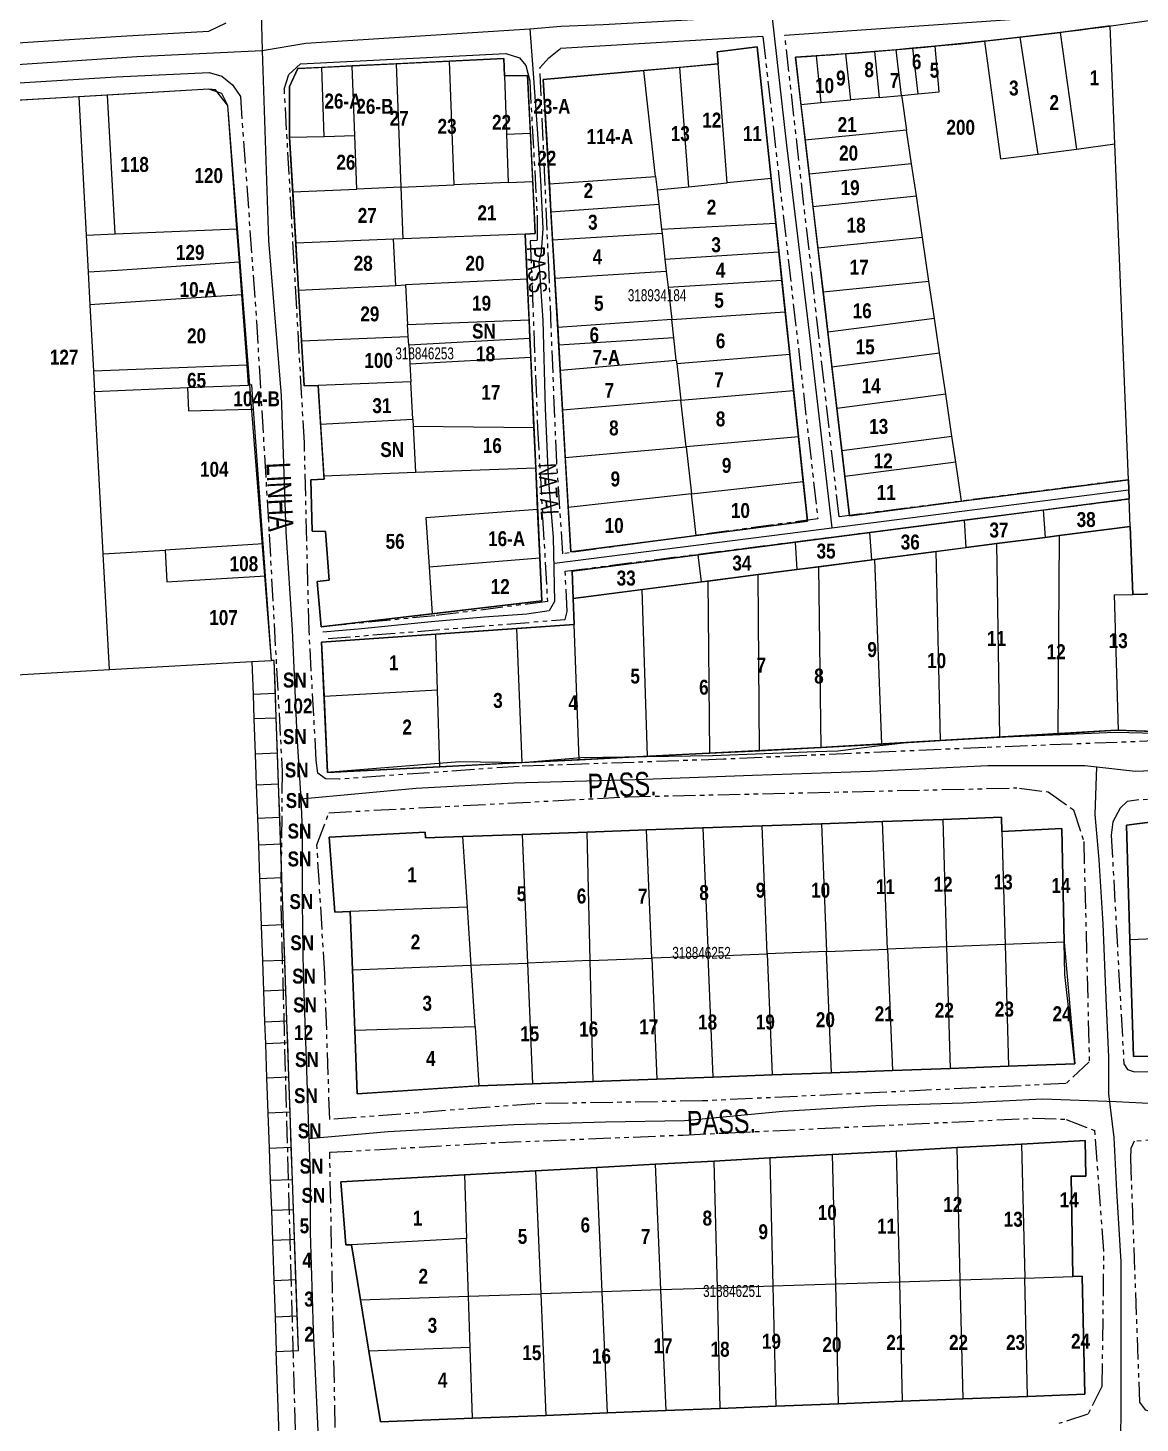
# Model space of a CAD drawing. Extents: x 204834 to 208707, y 4853033 to 4855981.
# Drawn here: x 206620.5 to 206806.6, y 4853191 to 4853424.5 of the extents above; entities that cross this region are included whole.
import ezdxf
from ezdxf.enums import TextEntityAlignment as Align

# ---------------------------------------------------------------- set-up
doc = ezdxf.new("R2010")
doc.units = 0
doc.header["$LTSCALE"] = 1.5
doc.header["$MEASUREMENT"] = 0
doc.linetypes.add('PHANTOMX2', pattern=[5, 2.5, -0.5, 0.5, -0.5, 0.5, -0.5])
doc.linetypes.add('TRACO_13', pattern=[8, 5, -1, 1, -1])
for name, color, linetype in [('CD-MALHA-LOTES', 40, 'CONTINUOUS'), ('CD_TXT_QUADRA', 7, 'CONTINUOUS'), ('HD-VALAS-DRENOS', 170, 'CONTINUOUS'), ('RU-QUADRAS', 6, 'CONTINUOUS'), ('SV-EIXO-RUA-N-PAV', 6, 'CONTINUOUS'), ('SV-EIXO-RUA-PAV', 20, 'CONTINUOUS'), ('SV-RUA-NAO-PAV-S-GUIA-C-GUIA', 7, 'PHANTOMX2'), ('SV-RUA-PAVIM-S-GUIA-C-GUIA', 7, 'CONTINUOUS'), ('SV-TXT-RUA-N-PAV-S-GUIA-C-GUIA', 7, 'CONTINUOUS'), ('Th_NmrPort', 7, 'CONTINUOUS')]:
    doc.layers.add(name, color=color, linetype=linetype)
doc.styles.add('ARIAL', font='ARIAL.TTF')
doc.styles.get("Standard").update_dxf_attribs({"font": 'swisscbo.ttf'})

msp = doc.modelspace()

# ---------------------------------------------------------------- linework, layer by layer
at = {"layer": 'CD-MALHA-LOTES', "linetype": 'Continuous'}
for p, q in [((206786.57, 4853422.97), (206780.71, 4853422.32)), ((206793.24, 4853423.77), (206786.57, 4853422.97)), ((206789.58, 4853403.42), (206786.57, 4853422.97)), ((206801.61, 4853424.87), (206793.24, 4853423.77)), ((206793.24, 4853423.77), (206795.99, 4853404.26)), ((206802.41, 4853405.1), (206801.61, 4853424.87)), ((206742.56, 4853421.38), (206735.89, 4853420.52)), ((206744.89, 4853399.31), (206742.56, 4853421.38)), ((206762.19, 4853420.59), (206757.4, 4853420.22)), ((206765.82, 4853420.89), (206762.19, 4853420.59)), ((206762.19, 4853420.59), (206763, 4853412.9)), ((206768.57, 4853421.13), (206765.82, 4853420.89)), ((206766.72, 4853413.24), (206765.82, 4853420.89)), ((206772.34, 4853421.48), (206768.57, 4853421.13)), ((206768.57, 4853421.13), (206769.43, 4853413.49)), ((206780.6, 4853422.31), (206772.34, 4853421.48)), ((206772.99, 4853413.81), (206772.34, 4853421.48)), ((206780.71, 4853422.32), (206780.6, 4853422.31)), ((206780.6, 4853422.31), (206783.28, 4853402.59)), ((206682.15, 4853418.54), (206674.81, 4853418.18)), ((206691.08, 4853418.97), (206682.15, 4853418.54)), ((206682.15, 4853418.54), (206682.92, 4853397.86)), ((206700.16, 4853419.42), (206691.08, 4853418.97)), ((206691.85, 4853398.24), (206691.08, 4853418.97)), ((206700.26, 4853416.52), (206700.16, 4853419.42)), ((206736.03, 4853418.51), (206729.58, 4853417.93)), ((206735.89, 4853420.52), (206736.03, 4853418.51)), ((206737.51, 4853398.59), (206736.03, 4853418.51)), ((206752.41, 4853419.87), (206748.95, 4853419.65)), ((206748.95, 4853419.65), (206749.88, 4853411.72)), ((206757.4, 4853420.22), (206752.41, 4853419.87)), ((206752.41, 4853419.87), (206753.23, 4853412.03)), ((206758.21, 4853412.47), (206757.4, 4853420.22)), ((206665.71, 4853417.73), (206664.3, 4853414.71)), ((206669.71, 4853417.93), (206665.71, 4853417.73)), ((206674.81, 4853418.18), (206669.71, 4853417.93)), ((206670.12, 4853406.37), (206669.71, 4853417.93)), ((206675.25, 4853406.55), (206674.81, 4853418.18)), ((206704.13, 4853416.58), (206700.26, 4853416.52)), ((206700.26, 4853416.52), (206700.61, 4853406.77)), ((206704.6, 4853406.94), (206704.13, 4853416.58)), ((206723.57, 4853417.39), (206706.77, 4853415.88)), ((206729.58, 4853417.93), (206723.57, 4853417.39)), ((206725.56, 4853399.67), (206723.57, 4853417.39)), ((206729.58, 4853417.93), (206731.06, 4853397.95)), ((206650.8, 4853414.29), (206633.83, 4853413.29)), ((206651.93, 4853414.14), (206650.8, 4853414.29)), ((206653.97, 4853411.52), (206651.93, 4853414.14)), ((206664.3, 4853414.71), (206664.3, 4853406.23)), ((206706.77, 4853415.88), (206707.78, 4853398.41)), ((206769.43, 4853413.49), (206772.99, 4853413.81)), ((206629.04, 4853413.01), (206609.18, 4853411.84)), ((206633.83, 4853413.29), (206629.04, 4853413.01)), ((206629.04, 4853413.01), (206630.28, 4853389.84)), ((206635.15, 4853390.05), (206633.83, 4853413.29)), ((206655.5, 4853390.91), (206653.97, 4853411.52)), ((206749.88, 4853411.72), (206753.23, 4853412.03)), ((206749.88, 4853411.72), (206750.59, 4853405.72)), ((206753.23, 4853412.03), (206758.21, 4853412.47)), ((206763, 4853412.9), (206758.21, 4853412.47)), ((206763, 4853412.9), (206766.72, 4853413.24)), ((206766.72, 4853413.24), (206769.43, 4853413.49)), ((206766.72, 4853413.24), (206766.76, 4853412.93)), ((206766.76, 4853412.93), (206767.57, 4853407.43)), ((206700.61, 4853406.77), (206704.6, 4853406.94)), ((206700.61, 4853406.77), (206700.89, 4853398.64)), ((206705, 4853398.81), (206704.6, 4853406.94)), ((206767.57, 4853407.43), (206750.59, 4853405.72)), ((206768.41, 4853401.8), (206767.57, 4853407.43)), ((206664.3, 4853406.23), (206670.12, 4853406.37)), ((206664.3, 4853406.23), (206664.84, 4853397.07)), ((206670.12, 4853406.37), (206675.25, 4853406.55)), ((206675.59, 4853397.54), (206675.25, 4853406.55)), ((206750.59, 4853405.72), (206751.25, 4853400.07)), ((206789.58, 4853403.42), (206795.99, 4853404.26)), ((206795.99, 4853404.26), (206802.41, 4853405.1)), ((206804.67, 4853348.91), (206802.41, 4853405.1)), ((206783.28, 4853402.59), (206789.58, 4853403.42)), ((206707.78, 4853398.41), (206725.56, 4853399.67)), ((206725.56, 4853399.67), (206725.82, 4853397.44)), ((206768.41, 4853401.8), (206751.25, 4853400.07)), ((206751.25, 4853400.07), (206751.89, 4853394.66)), ((206769.2, 4853396.4), (206768.41, 4853401.8)), ((206664.84, 4853397.07), (206675.59, 4853397.54)), ((206682.92, 4853397.86), (206675.59, 4853397.54)), ((206682.92, 4853397.86), (206691.85, 4853398.24)), ((206682.92, 4853397.86), (206683.24, 4853389.21)), ((206700.89, 4853398.64), (206691.85, 4853398.24)), ((206700.89, 4853398.64), (206705, 4853398.81)), ((206705.43, 4853390.09), (206705, 4853398.81)), ((206707.78, 4853398.41), (206708.05, 4853393.73)), ((206725.82, 4853397.44), (206731.06, 4853397.95)), ((206725.82, 4853397.44), (206726.09, 4853395.01)), ((206731.06, 4853397.95), (206737.51, 4853398.59)), ((206744.89, 4853399.31), (206737.51, 4853398.59)), ((206745.68, 4853391.83), (206744.89, 4853399.31)), ((206664.84, 4853397.07), (206665.35, 4853388.5)), ((206708.05, 4853393.73), (206726.09, 4853395.01)), ((206726.09, 4853395.01), (206726.56, 4853390.83)), ((206751.89, 4853394.66), (206769.2, 4853396.4)), ((206770.23, 4853389.46), (206769.2, 4853396.4)), ((206708.05, 4853393.73), (206708.33, 4853389.02)), ((206751.89, 4853394.66), (206752.71, 4853387.69)), ((206635.15, 4853390.05), (206655.5, 4853390.91)), ((206655.92, 4853385.31), (206655.5, 4853390.91)), ((206726.56, 4853390.83), (206745.68, 4853391.83)), ((206726.56, 4853390.83), (206726.64, 4853390.11)), ((206746.19, 4853387.03), (206745.68, 4853391.83)), ((206630.28, 4853389.84), (206635.15, 4853390.05)), ((206630.28, 4853389.84), (206630.61, 4853383.62)), ((206681.71, 4853389.15), (206665.35, 4853388.5)), ((206665.35, 4853388.5), (206665.81, 4853380.64)), ((206683.24, 4853389.21), (206681.71, 4853389.15)), ((206682.07, 4853381.43), (206681.71, 4853389.15)), ((206703.75, 4853390.02), (206683.24, 4853389.21)), ((206703.75, 4853390.02), (206705.43, 4853390.09)), ((206704.09, 4853382.5), (206703.75, 4853390.02)), ((206726.64, 4853390.11), (206708.33, 4853389.02)), ((206708.33, 4853389.02), (206708.69, 4853382.66)), ((206726.64, 4853390.11), (206727.13, 4853385.8)), ((206770.23, 4853389.46), (206752.71, 4853387.69)), ((206771.31, 4853382.12), (206770.23, 4853389.46)), ((206727.13, 4853385.8), (206746.19, 4853387.03)), ((206727.13, 4853385.8), (206727.35, 4853383.82)), ((206746.69, 4853382.27), (206746.19, 4853387.03)), ((206752.71, 4853387.69), (206753.58, 4853380.33)), ((206635.5, 4853383.95), (206630.61, 4853383.62)), ((206630.61, 4853383.62), (206630.91, 4853378.15)), ((206655.92, 4853385.31), (206635.5, 4853383.95)), ((206656.32, 4853379.86), (206655.92, 4853385.31)), ((206708.69, 4853382.66), (206727.35, 4853383.82)), ((206727.35, 4853383.82), (206727.66, 4853381.09)), ((206665.81, 4853380.64), (206682.07, 4853381.43)), ((206682.07, 4853381.43), (206683.72, 4853381.51)), ((206704.09, 4853382.5), (206683.72, 4853381.51)), ((206683.72, 4853381.51), (206684.07, 4853374.91)), ((206704.4, 4853375.68), (206704.09, 4853382.5)), ((206708.69, 4853382.66), (206709.18, 4853374.38)), ((206746.69, 4853382.27), (206727.66, 4853381.09)), ((206727.66, 4853381.09), (206728.27, 4853375.7)), ((206747.25, 4853377.01), (206746.69, 4853382.27)), ((206753.58, 4853380.33), (206771.31, 4853382.12)), ((206772.23, 4853375.89), (206771.31, 4853382.12)), ((206656.32, 4853379.86), (206630.91, 4853378.15)), ((206657.2, 4853368.06), (206656.32, 4853379.86)), ((206665.81, 4853380.64), (206666.32, 4853372.13)), ((206753.58, 4853380.33), (206754.38, 4853373.58)), ((206630.91, 4853378.15), (206631.5, 4853367.06)), ((206728.27, 4853375.7), (206747.25, 4853377.01)), ((206748.01, 4853369.86), (206747.25, 4853377.01)), ((206684.07, 4853374.91), (206704.4, 4853375.68)), ((206684.18, 4853372.89), (206684.07, 4853374.91)), ((206704.54, 4853372.56), (206704.4, 4853375.68)), ((206728.27, 4853375.7), (206709.18, 4853374.38)), ((206709.18, 4853374.38), (206709.35, 4853371.42)), ((206728.61, 4853372.64), (206728.27, 4853375.7)), ((206772.23, 4853375.89), (206754.38, 4853373.58)), ((206773.09, 4853370.12), (206772.23, 4853375.89)), ((206666.32, 4853372.13), (206684.18, 4853372.89)), ((206666.32, 4853372.13), (206666.76, 4853364.6)), ((206684.25, 4853371.44), (206684.18, 4853372.89)), ((206704.54, 4853372.56), (206684.25, 4853371.44)), ((206704.68, 4853369.41), (206704.54, 4853372.56)), ((206728.61, 4853372.64), (206709.35, 4853371.42)), ((206729.03, 4853368.9), (206728.61, 4853372.64)), ((206754.38, 4853373.58), (206755.06, 4853367.79)), ((206684.25, 4853371.44), (206684.42, 4853368.3)), ((206684.42, 4853368.3), (206704.68, 4853369.41)), ((206705.21, 4853357.58), (206704.68, 4853369.41)), ((206709.35, 4853371.42), (206709.59, 4853367.24)), ((206748.01, 4853369.86), (206729.1, 4853368.28)), ((206748.64, 4853363.85), (206748.01, 4853369.86)), ((206755.06, 4853367.79), (206773.09, 4853370.12)), ((206774.11, 4853363.21), (206773.09, 4853370.12)), ((206657.2, 4853368.06), (206631.5, 4853367.06)), ((206631.5, 4853367.06), (206631.68, 4853363.65)), ((206657.45, 4853364.75), (206657.2, 4853368.06)), ((206684.42, 4853368.3), (206684.58, 4853365.26)), ((206709.59, 4853367.24), (206729.03, 4853368.9)), ((206709.59, 4853367.24), (206709.98, 4853360.53)), ((206729.03, 4853368.9), (206729.1, 4853368.28)), ((206729.1, 4853368.28), (206729.79, 4853362.23)), ((206755.06, 4853367.79), (206755.88, 4853360.85)), ((206647.24, 4853364.32), (206657.45, 4853364.75)), ((206657.98, 4853364.77), (206657.45, 4853364.75)), ((206658.27, 4853360.71), (206657.98, 4853364.77)), ((206666.76, 4853364.6), (206669.1, 4853364.68)), ((206684.58, 4853365.26), (206669.1, 4853364.68)), ((206669.1, 4853364.68), (206669.5, 4853358.21)), ((206684.91, 4853359.03), (206684.58, 4853365.26)), ((206631.68, 4853363.65), (206647.24, 4853364.32)), ((206633.13, 4853336.48), (206631.68, 4853363.65)), ((206647.24, 4853364.32), (206647.37, 4853360.43)), ((206729.79, 4853362.23), (206709.98, 4853360.53)), ((206729.79, 4853362.23), (206748.64, 4853363.85)), ((206730.67, 4853354.41), (206729.79, 4853362.23)), ((206749.46, 4853356.08), (206748.64, 4853363.85)), ((206774.11, 4853363.21), (206755.88, 4853360.85)), ((206775.15, 4853356.19), (206774.11, 4853363.21)), ((206647.37, 4853360.43), (206657.75, 4853360.7)), ((206657.75, 4853360.7), (206658.27, 4853360.71)), ((206659.9, 4853338.15), (206658.27, 4853360.71)), ((206709.98, 4853360.53), (206710.44, 4853352.61)), ((206755.88, 4853360.85), (206756.71, 4853353.81)), ((206669.5, 4853358.21), (206684.91, 4853359.03)), ((206669.5, 4853358.21), (206670.04, 4853349.57)), ((206684.91, 4853359.03), (206684.98, 4853357.8)), ((206705.21, 4853357.58), (206684.98, 4853357.8)), ((206684.98, 4853357.8), (206685.39, 4853350.14)), ((206705.51, 4853350.87), (206705.21, 4853357.58)), ((206749.46, 4853356.08), (206730.67, 4853354.41)), ((206750.25, 4853348.63), (206749.46, 4853356.08)), ((206756.71, 4853353.81), (206775.15, 4853356.19)), ((206775.79, 4853351.82), (206775.15, 4853356.19)), ((206710.44, 4853352.61), (206730.67, 4853354.41)), ((206730.67, 4853354.41), (206731.55, 4853346.55)), ((206756.71, 4853353.81), (206757.23, 4853349.42)), ((206685.39, 4853350.14), (206705.51, 4853350.87)), ((206705.82, 4853343.89), (206705.51, 4853350.87)), ((206710.44, 4853352.61), (206710.92, 4853344.25)), ((206775.79, 4853351.82), (206757.23, 4853349.42)), ((206776.76, 4853345.3), (206775.79, 4853351.82)), ((206670.07, 4853348.98), (206667.89, 4853348.9)), ((206667.89, 4853348.9), (206668.09, 4853340.28)), ((206670.04, 4853349.57), (206685.39, 4853350.14)), ((206670.04, 4853349.57), (206670.07, 4853348.98)), ((206731.55, 4853346.55), (206750.25, 4853348.63)), ((206750.96, 4853341.95), (206750.25, 4853348.63)), ((206757.23, 4853349.42), (206758, 4853342.87)), ((206776.76, 4853345.3), (206804.67, 4853348.91)), ((206804.67, 4853348.91), (206804.8, 4853345.68)), ((206731.55, 4853346.55), (206710.92, 4853344.25)), ((206732.34, 4853339.54), (206731.55, 4853346.55)), ((206705.82, 4853343.89), (206687.13, 4853342.54)), ((206706.19, 4853335.8), (206705.82, 4853343.89)), ((206710.92, 4853344.25), (206711.35, 4853336.82)), ((206758, 4853342.87), (206776.76, 4853345.3)), ((206790.44, 4853343.82), (206777.23, 4853342.11)), ((206804.8, 4853345.68), (206790.44, 4853343.82)), ((206790.44, 4853343.82), (206790.76, 4853339.25)), ((206804.99, 4853341.09), (206804.8, 4853345.68)), ((206687.13, 4853342.54), (206687.65, 4853334.32)), ((206732.34, 4853339.54), (206750.96, 4853341.95)), ((206777.23, 4853342.11), (206761.43, 4853340.06)), ((206777.55, 4853337.54), (206777.23, 4853342.11)), ((206668.09, 4853340.28), (206670.34, 4853340.21)), ((206670.34, 4853340.21), (206670.94, 4853332.09)), ((206711.35, 4853336.82), (206732.34, 4853339.54)), ((206761.43, 4853340.06), (206748.9, 4853338.44)), ((206761.74, 4853335.49), (206761.43, 4853340.06)), ((206790.76, 4853339.25), (206782.66, 4853338.2)), ((206793.09, 4853339.55), (206790.76, 4853339.25)), ((206793.09, 4853339.55), (206792.88, 4853306.39)), ((206804.99, 4853341.09), (206793.09, 4853339.55)), ((206805.44, 4853329.7), (206804.99, 4853341.09)), ((206633.13, 4853336.48), (206643.51, 4853337.13)), ((206659.9, 4853338.15), (206643.51, 4853337.13)), ((206643.51, 4853337.13), (206643.78, 4853331.8)), ((206660.28, 4853332.84), (206659.9, 4853338.15)), ((206748.9, 4853338.44), (206732.71, 4853336.34)), ((206748.9, 4853338.44), (206749.21, 4853333.86)), ((206772.53, 4853336.89), (206762.18, 4853335.55)), ((206772.53, 4853336.89), (206777.55, 4853337.54)), ((206773.23, 4853305.23), (206772.53, 4853336.89)), ((206782.66, 4853338.2), (206777.55, 4853337.54)), ((206783.16, 4853305.81), (206782.66, 4853338.2)), ((206634.17, 4853317.12), (206633.13, 4853336.48)), ((206687.65, 4853334.32), (206706.19, 4853335.8)), ((206687.65, 4853334.32), (206688.15, 4853326.45)), ((206706.51, 4853328.6), (206706.19, 4853335.8)), ((206732.71, 4853336.34), (206711.58, 4853333.61)), ((206733.22, 4853331.79), (206732.71, 4853336.34)), ((206752.87, 4853334.34), (206749.21, 4853333.86)), ((206752.87, 4853334.34), (206761.74, 4853335.49)), ((206753.27, 4853304.06), (206752.87, 4853334.34)), ((206761.74, 4853335.49), (206762.18, 4853335.55)), ((206762.18, 4853335.55), (206763.38, 4853304.65)), ((206643.78, 4853331.8), (206660.28, 4853332.84)), ((206661.3, 4853318.63), (206660.28, 4853332.84)), ((206670.94, 4853332.09), (206668.94, 4853331.87)), ((206668.94, 4853331.87), (206669.61, 4853324.29)), ((206711.58, 4853333.61), (206711.75, 4853329.01)), ((206734.28, 4853331.93), (206733.22, 4853331.79)), ((206742.72, 4853333.02), (206734.28, 4853331.93)), ((206734.28, 4853331.93), (206734.57, 4853303.12)), ((206749.21, 4853333.86), (206742.72, 4853333.02)), ((206742.93, 4853303.54), (206742.72, 4853333.02)), ((206711.75, 4853329.01), (206723.31, 4853330.51)), ((206723.31, 4853330.51), (206733.22, 4853331.79)), ((206724.21, 4853302.6), (206723.31, 4853330.51)), ((206802.31, 4853329.62), (206805.44, 4853329.7)), ((206802.31, 4853329.62), (206802.94, 4853306.95)), ((206811.8, 4853329.87), (206805.44, 4853329.7)), ((206688.15, 4853326.45), (206706.51, 4853328.6)), ((206711.75, 4853329.01), (206711.91, 4853324.67)), ((206669.61, 4853324.29), (206688.15, 4853326.45)), ((206688.76, 4853323.04), (206669.66, 4853321.69)), ((206702.29, 4853323.99), (206688.76, 4853323.04)), ((206689.06, 4853313.66), (206688.76, 4853323.04)), ((206711.91, 4853324.67), (206702.29, 4853323.99)), ((206702.29, 4853323.99), (206703.19, 4853301.54)), ((206712.76, 4853302.02), (206711.91, 4853324.67)), ((206669.66, 4853321.69), (206670.08, 4853312.6)), ((206634.17, 4853317.12), (206658.02, 4853318.45)), ((206658.02, 4853318.45), (206661.3, 4853318.63)), ((206658.02, 4853318.45), (206658.21, 4853312.97)), ((206661.75, 4853318.66), (206661.3, 4853318.63)), ((206661.94, 4853313.13), (206661.75, 4853318.66)), ((206615.58, 4853316.08), (206634.17, 4853317.12)), ((206689.06, 4853313.66), (206670.08, 4853312.6)), ((206689.47, 4853300.86), (206689.06, 4853313.66)), ((206661.94, 4853313.13), (206658.21, 4853312.97)), ((206658.21, 4853312.97), (206658.35, 4853308.85)), ((206662.09, 4853309.01), (206661.94, 4853313.13)), ((206670.08, 4853312.6), (206670.67, 4853299.91)), ((206662.09, 4853309.01), (206658.35, 4853308.85)), ((206658.35, 4853308.85), (206658.56, 4853302.96)), ((206662.29, 4853303.12), (206662.09, 4853309.01)), ((206783.16, 4853305.81), (206792.88, 4853306.39)), ((206792.88, 4853306.39), (206802.64, 4853306.96)), ((206802.64, 4853306.96), (206802.94, 4853306.95)), ((206802.94, 4853306.95), (206812.73, 4853306.63)), ((206742.93, 4853303.54), (206753.14, 4853304.05)), ((206753.14, 4853304.05), (206753.27, 4853304.06)), ((206753.27, 4853304.06), (206763.38, 4853304.65)), ((206763.38, 4853304.65), (206773.23, 4853305.23)), ((206773.23, 4853305.23), (206783.16, 4853305.81)), ((206662.29, 4853303.12), (206658.56, 4853302.96)), ((206658.56, 4853302.96), (206658.74, 4853297.78)), ((206662.47, 4853297.94), (206662.29, 4853303.12)), ((206689.47, 4853300.86), (206703.19, 4853301.54)), ((206703.19, 4853301.54), (206712.76, 4853302.02)), ((206712.76, 4853302.02), (206724.21, 4853302.6)), ((206724.21, 4853302.6), (206734.57, 4853303.12)), ((206734.57, 4853303.12), (206742.93, 4853303.54)), ((206670.67, 4853299.91), (206689.47, 4853300.86)), ((206662.47, 4853297.94), (206658.74, 4853297.78)), ((206658.74, 4853297.78), (206658.94, 4853292.24)), ((206662.67, 4853292.4), (206662.47, 4853297.94)), ((206658.94, 4853292.24), (206662.67, 4853292.4)), ((206658.94, 4853292.24), (206659.1, 4853287.71)), ((206662.82, 4853287.87), (206662.67, 4853292.4)), ((206783.42, 4853292.39), (206773.7, 4853292.05)), ((206783.49, 4853290.01), (206783.42, 4853292.39)), ((206813.63, 4853292.29), (206804.34, 4853291.1)), ((206686.98, 4853289.93), (206670.93, 4853289.09)), ((206687.08, 4853288.97), (206686.98, 4853289.93)), ((206714.11, 4853289.93), (206703.25, 4853289.54)), ((206724.06, 4853290.28), (206714.11, 4853289.93)), ((206714.62, 4853268.41), (206714.11, 4853289.93)), ((206733.49, 4853290.62), (206724.06, 4853290.28)), ((206724.93, 4853268.8), (206724.06, 4853290.28)), ((206743.37, 4853290.97), (206733.49, 4853290.62)), ((206733.49, 4853290.62), (206734.36, 4853269.17)), ((206753.3, 4853291.32), (206743.37, 4853290.97)), ((206744.23, 4853269.55), (206743.37, 4853290.97)), ((206763.51, 4853291.69), (206753.3, 4853291.32)), ((206753.3, 4853291.32), (206754.17, 4853269.93)), ((206773.7, 4853292.05), (206763.51, 4853291.69)), ((206764.37, 4853270.33), (206763.51, 4853291.69)), ((206774.31, 4853270.71), (206773.7, 4853292.05)), ((206793.53, 4853290.53), (206783.49, 4853290.01)), ((206783.49, 4853290.01), (206784.03, 4853271.09)), ((206793.94, 4853271.47), (206793.53, 4853290.53)), ((206804.34, 4853291.1), (206804.92, 4853271.89)), ((206662.82, 4853287.87), (206659.1, 4853287.71)), ((206659.1, 4853287.71), (206659.3, 4853282.15)), ((206663.02, 4853282.31), (206662.82, 4853287.87)), ((206670.93, 4853289.09), (206671.9, 4853276.52)), ((206693.29, 4853289.19), (206687.08, 4853288.97)), ((206703.25, 4853289.54), (206693.29, 4853289.19)), ((206694.06, 4853277.36), (206693.29, 4853289.19)), ((206703.25, 4853289.54), (206704.12, 4853268)), ((206659.3, 4853282.15), (206663.02, 4853282.31)), ((206659.3, 4853282.15), (206659.58, 4853274.24)), ((206663.3, 4853274.4), (206663.02, 4853282.31)), ((206671.9, 4853276.52), (206674.46, 4853276.62)), ((206694.06, 4853277.36), (206674.46, 4853276.62)), ((206674.46, 4853276.62), (206674.84, 4853266.87)), ((206694.69, 4853267.64), (206694.06, 4853277.36)), ((206663.3, 4853274.4), (206659.58, 4853274.24)), ((206659.58, 4853274.24), (206659.78, 4853268.34)), ((206663.5, 4853268.5), (206663.3, 4853274.4)), ((206793.94, 4853271.47), (206784.03, 4853271.09)), ((206794.06, 4853266.1), (206793.94, 4853271.47)), ((206814.75, 4853272.31), (206804.92, 4853271.89)), ((206804.92, 4853271.89), (206805.52, 4853252.34)), ((206714.62, 4853268.41), (206724.93, 4853268.8)), ((206734.36, 4853269.17), (206724.93, 4853268.8)), ((206724.93, 4853268.8), (206725.74, 4853248.55)), ((206734.36, 4853269.17), (206744.23, 4853269.55)), ((206735.18, 4853248.9), (206734.36, 4853269.17)), ((206754.17, 4853269.93), (206744.23, 4853269.55)), ((206744.23, 4853269.55), (206745.05, 4853249.26)), ((206754.17, 4853269.93), (206764.37, 4853270.33)), ((206754.99, 4853249.63), (206754.17, 4853269.93)), ((206774.31, 4853270.71), (206764.37, 4853270.33)), ((206764.37, 4853270.33), (206765.19, 4853250)), ((206784.03, 4853271.09), (206774.31, 4853270.71)), ((206774.9, 4853250.36), (206774.31, 4853270.71)), ((206784.03, 4853271.09), (206784.62, 4853250.71)), ((206659.78, 4853268.34), (206663.5, 4853268.5)), ((206659.78, 4853268.34), (206659.96, 4853263.28)), ((206663.68, 4853263.44), (206663.5, 4853268.5)), ((206674.84, 4853266.87), (206694.69, 4853267.64)), ((206674.84, 4853266.87), (206675.23, 4853256.7)), ((206694.69, 4853267.64), (206704.12, 4853268)), ((206695.36, 4853257.34), (206694.69, 4853267.64)), ((206714.62, 4853268.41), (206704.12, 4853268)), ((206704.12, 4853268), (206704.94, 4853247.79)), ((206715.1, 4853248.16), (206714.62, 4853268.41)), ((206795.69, 4853251.12), (206794.06, 4853266.1)), ((206663.68, 4853263.44), (206659.96, 4853263.28)), ((206659.96, 4853263.28), (206660.14, 4853258.16)), ((206663.86, 4853258.32), (206663.68, 4853263.44)), ((206660.14, 4853258.16), (206663.86, 4853258.32)), ((206660.14, 4853258.16), (206660.27, 4853254.49)), ((206663.99, 4853254.65), (206663.86, 4853258.32)), ((206695.36, 4853257.34), (206675.23, 4853256.7)), ((206695.36, 4853257.34), (206696, 4853247.46)), ((206675.23, 4853256.7), (206675.64, 4853246.09)), ((206663.99, 4853254.65), (206660.27, 4853254.49)), ((206660.27, 4853254.49), (206660.47, 4853248.78)), ((206664.19, 4853248.94), (206663.99, 4853254.65)), ((206765.19, 4853250), (206774.9, 4853250.36)), ((206774.9, 4853250.36), (206784.62, 4853250.71)), ((206784.62, 4853250.71), (206795.69, 4853251.12)), ((206805.52, 4853252.34), (206815.51, 4853252.41)), ((206660.47, 4853248.78), (206664.19, 4853248.94)), ((206660.47, 4853248.78), (206660.68, 4853242.89)), ((206664.39, 4853243.05), (206664.19, 4853248.94)), ((206696, 4853247.46), (206704.94, 4853247.79)), ((206704.94, 4853247.79), (206715.1, 4853248.16)), ((206715.1, 4853248.16), (206725.74, 4853248.55)), ((206725.74, 4853248.55), (206735.18, 4853248.9)), ((206735.18, 4853248.9), (206745.05, 4853249.26)), ((206745.05, 4853249.26), (206754.99, 4853249.63)), ((206754.99, 4853249.63), (206765.19, 4853250)), ((206675.64, 4853246.09), (206695.82, 4853247.45)), ((206695.82, 4853247.45), (206695.92, 4853247.46)), ((206695.82, 4853247.45), (206696, 4853247.46)), ((206695.92, 4853247.46), (206696, 4853247.46)), ((206664.39, 4853243.05), (206660.68, 4853242.89)), ((206660.68, 4853242.89), (206660.89, 4853236.99)), ((206664.6, 4853237.15), (206664.39, 4853243.05)), ((206660.89, 4853236.99), (206664.6, 4853237.15)), ((206660.89, 4853236.99), (206661.08, 4853231.57)), ((206664.79, 4853231.72), (206664.6, 4853237.15)), ((206765.82, 4853236.53), (206755.18, 4853235.94)), ((206776, 4853237.09), (206765.82, 4853236.53)), ((206765.82, 4853236.53), (206766.35, 4853214.58)), ((206786.8, 4853237.69), (206776, 4853237.09)), ((206776.53, 4853214.92), (206776, 4853237.09)), ((206797.44, 4853238.28), (206786.8, 4853237.69)), ((206786.8, 4853237.69), (206787.34, 4853215.27)), ((206797.56, 4853232.31), (206797.44, 4853238.28)), ((206715.74, 4853233.76), (206705.46, 4853233.19)), ((206725.49, 4853234.3), (206715.74, 4853233.76)), ((206716.64, 4853212.95), (206715.74, 4853233.76)), ((206735.38, 4853234.84), (206725.49, 4853234.3)), ((206725.49, 4853234.3), (206726.39, 4853213.27)), ((206744.68, 4853235.36), (206735.38, 4853234.84)), ((206735.9, 4853213.58), (206735.38, 4853234.84)), ((206755.18, 4853235.94), (206744.68, 4853235.36)), ((206744.68, 4853235.36), (206745.19, 4853213.89)), ((206755.7, 4853214.23), (206755.18, 4853235.94)), ((206664.79, 4853231.72), (206661.08, 4853231.57)), ((206661.08, 4853231.57), (206661.26, 4853226.6)), ((206664.96, 4853226.75), (206664.79, 4853231.72)), ((206693.58, 4853232.53), (206672.88, 4853231.38)), ((206705.46, 4853233.19), (206693.58, 4853232.53)), ((206693.58, 4853232.53), (206693.93, 4853221.87)), ((206705.46, 4853233.19), (206706.34, 4853212.61)), ((206795.38, 4853215.54), (206795.09, 4853232.31)), ((206795.09, 4853232.31), (206797.56, 4853232.31)), ((206672.88, 4853231.38), (206673.71, 4853220.8)), ((206661.26, 4853226.6), (206664.96, 4853226.75)), ((206665.14, 4853221.71), (206664.96, 4853226.75)), ((206661.26, 4853226.6), (206661.43, 4853221.56)), ((206664.33, 4853221.68), (206661.43, 4853221.56)), ((206661.43, 4853221.56), (206661.67, 4853214.88)), ((206665.14, 4853221.71), (206664.33, 4853221.68)), ((206665.37, 4853215.04), (206665.14, 4853221.71)), ((206673.71, 4853220.8), (206674.65, 4853220.85)), ((206693.93, 4853221.87), (206674.65, 4853220.85)), ((206674.65, 4853220.85), (206676.16, 4853211.62)), ((206694.24, 4853212.22), (206693.93, 4853221.87)), ((206787.34, 4853215.27), (206776.53, 4853214.92)), ((206787.34, 4853215.27), (206795.38, 4853215.54)), ((206787.82, 4853195.45), (206787.34, 4853215.27)), ((206796.97, 4853215.59), (206795.38, 4853215.54)), ((206797.4, 4853195.83), (206796.97, 4853215.59)), ((206661.67, 4853214.88), (206665.37, 4853215.04)), ((206661.67, 4853214.88), (206661.89, 4853208.72)), ((206665.59, 4853208.88), (206665.37, 4853215.04)), ((206716.64, 4853212.95), (206706.34, 4853212.61)), ((206726.39, 4853213.27), (206716.64, 4853212.95)), ((206717.51, 4853192.69), (206716.64, 4853212.95)), ((206735.9, 4853213.58), (206726.39, 4853213.27)), ((206726.39, 4853213.27), (206727.26, 4853193.07)), ((206745.19, 4853213.89), (206735.9, 4853213.58)), ((206736.38, 4853193.43), (206735.9, 4853213.58)), ((206755.7, 4853214.23), (206745.19, 4853213.89)), ((206745.19, 4853213.89), (206745.67, 4853193.79)), ((206766.35, 4853214.58), (206755.7, 4853214.23)), ((206756.18, 4853194.21), (206755.7, 4853214.23)), ((206776.53, 4853214.92), (206766.35, 4853214.58)), ((206766.35, 4853214.58), (206766.83, 4853194.63)), ((206777.01, 4853195.03), (206776.53, 4853214.92)), ((206676.16, 4853211.62), (206694.24, 4853212.22)), ((206676.16, 4853211.62), (206677.57, 4853203)), ((206694.24, 4853212.22), (206706.34, 4853212.61)), ((206694.52, 4853203.65), (206694.24, 4853212.22)), ((206706.34, 4853212.61), (206707.21, 4853192.28)), ((206665.59, 4853208.88), (206661.89, 4853208.72)), ((206661.89, 4853208.72), (206662.09, 4853202.97)), ((206665.79, 4853203.13), (206665.59, 4853208.88)), ((206694.52, 4853203.65), (206677.57, 4853203)), ((206694.9, 4853191.8), (206694.52, 4853203.65)), ((206662.09, 4853202.97), (206665.79, 4853203.13)), ((206665.78, 4853098.35), (206662.09, 4853202.97)), ((206677.57, 4853203), (206679.5, 4853191.19)), ((206745.67, 4853193.79), (206756.18, 4853194.21)), ((206756.18, 4853194.21), (206766.83, 4853194.63)), ((206766.83, 4853194.63), (206777.01, 4853195.03)), ((206777.01, 4853195.03), (206787.82, 4853195.45)), ((206787.82, 4853195.45), (206797.4, 4853195.83)), ((206679.5, 4853191.19), (206694.9, 4853191.8)), ((206694.9, 4853191.8), (206707.21, 4853192.28)), ((206707.21, 4853192.28), (206717.51, 4853192.69)), ((206717.51, 4853192.69), (206727.26, 4853193.07)), ((206727.26, 4853193.07), (206736.38, 4853193.43)), ((206736.38, 4853193.43), (206745.67, 4853193.79))]:
    msp.add_line(p, q, dxfattribs=at)
at = {"layer": 'HD-VALAS-DRENOS'}
msp.add_lwpolyline([(206906.56, 4853309.83), (206891.38, 4853309.27), (206877.61, 4853308.44), (206844.01, 4853307.07), (206833.08, 4853307.04), (206818.63, 4853306.17), (206802.39, 4853306.59), (206781.56, 4853305.69), (206768.57, 4853304.95), (206763.11, 4853304.38), (206756.03, 4853303.46), (206752.4, 4853303.37), (206735.08, 4853302.68), (206713.03, 4853302.37), (206703.22, 4853301.5), (206692.72, 4853301.69), (206671.19, 4853299.95)], dxfattribs=at)
at = {"layer": 'RU-QUADRAS', "color": 6, "linetype": 'Continuous'}
msp.add_lwpolyline([(207032.02, 4853340.1), (206911.96, 4853332.56), (206805.44, 4853329.7), (206804.99, 4853341.09), (206711.75, 4853329.01), (206711.58, 4853333.61), (206804.8, 4853345.68), (206804.67, 4853348.91), (206758, 4853342.87), (206748.95, 4853419.65, 0.022565), (206812.01, 4853426.38)], format="xyb", dxfattribs=at)
at = {"layer": 'RU-QUADRAS', "linetype": 'Continuous'}
for points in [[(206706.77, 4853415.88), (206736.04, 4853418.51), (206735.89, 4853420.52), (206742.56, 4853421.38), (206750.96, 4853341.95), (206711.35, 4853336.82), (206706.77, 4853415.88)], [(206664.3, 4853406.23), (206664.3, 4853414.71), (206665.71, 4853417.73), (206700.16, 4853419.42), (206700.26, 4853416.52), (206704.13, 4853416.58), (206705.43, 4853390.09), (206703.75, 4853390.02), (206706.51, 4853328.6), (206669.61, 4853324.29), (206668.94, 4853331.87), (206670.94, 4853332.09), (206670.34, 4853340.21), (206668.09, 4853340.28), (206667.89, 4853348.9), (206670.07, 4853348.98), (206669.1, 4853364.68), (206666.76, 4853364.6), (206664.3, 4853406.23)], [(206670.93, 4853289.09), (206686.98, 4853289.93), (206687.08, 4853288.97), (206693.29, 4853289.19), (206703.25, 4853289.54), (206714.11, 4853289.93), (206724.06, 4853290.28), (206733.49, 4853290.62), (206743.37, 4853290.97), (206753.3, 4853291.32), (206763.51, 4853291.69), (206773.7, 4853292.05), (206783.42, 4853292.39), (206783.49, 4853290.01), (206793.53, 4853290.53), (206793.94, 4853271.47), (206795.69, 4853251.12), (206784.62, 4853250.71), (206774.9, 4853250.36), (206765.19, 4853250), (206754.99, 4853249.63), (206745.05, 4853249.26), (206735.18, 4853248.9), (206725.74, 4853248.55), (206715.1, 4853248.16), (206704.94, 4853247.79), (206696, 4853247.46), (206675.64, 4853246.09), (206675.23, 4853256.7), (206674.84, 4853266.87), (206674.46, 4853276.62), (206671.9, 4853276.52), (206670.93, 4853289.09)], [(206672.88, 4853231.38), (206693.58, 4853232.53), (206705.46, 4853233.19), (206715.74, 4853233.76), (206725.49, 4853234.3), (206735.38, 4853234.84), (206744.68, 4853235.36), (206755.18, 4853235.94), (206765.82, 4853236.53), (206776, 4853237.09), (206786.8, 4853237.69), (206797.44, 4853238.28), (206797.56, 4853232.31), (206795.09, 4853232.31), (206795.38, 4853215.54), (206796.97, 4853215.59), (206797.4, 4853195.83), (206787.82, 4853195.45), (206777.01, 4853195.03), (206766.83, 4853194.63), (206756.18, 4853194.21), (206745.67, 4853193.79), (206736.38, 4853193.43), (206727.26, 4853193.07), (206717.51, 4853192.69), (206707.21, 4853192.28), (206694.9, 4853191.8), (206679.5, 4853191.19), (206677.57, 4853203), (206676.16, 4853211.62), (206674.65, 4853220.85), (206673.71, 4853220.8), (206672.88, 4853231.38)]]:
    msp.add_lwpolyline(points, close=True, dxfattribs=at)
for points in [[(206555.01, 4853091.91), (206644.85, 4853096.49), (206665.78, 4853098.35), (206662.09, 4853202.97), (206665.79, 4853203.13), (206661.75, 4853318.66), (206661.3, 4853318.63), (206653.97, 4853411.52), (206652.95, 4853413.55), (206650.8, 4853414.29), (206532.26, 4853407.32)], [(206812.73, 4853306.63), (206802.64, 4853306.96), (206753.14, 4853304.05), (206670.67, 4853299.91), (206669.66, 4853321.69), (206669.66, 4853321.69), (206711.91, 4853324.67), (206711.75, 4853329.01), (206723.31, 4853330.51), (206733.22, 4853331.79), (206734.28, 4853331.93), (206742.72, 4853333.02), (206749.21, 4853333.86), (206752.87, 4853334.34), (206762.18, 4853335.55), (206772.53, 4853336.89), (206777.55, 4853337.54), (206782.66, 4853338.2), (206790.76, 4853339.25), (206793.09, 4853339.55), (206804.99, 4853341.09), (206805.44, 4853329.7), (206811.8, 4853329.87)], [(206815.51, 4853252.41), (206805.52, 4853252.34), (206804.92, 4853271.89), (206804.34, 4853291.1), (206804.34, 4853291.1), (206813.98, 4853292.3)]]:
    msp.add_lwpolyline(points, dxfattribs=at)
at = {"layer": 'SV-EIXO-RUA-N-PAV'}
for points in [[(206745, 4853426.68), (206747.48, 4853404.92), (206751.34, 4853373.03), (206755.06, 4853340.86)], [(206704.53, 4853424.37), (206705.09, 4853416.91), (206705.75, 4853407.64), (206706.28, 4853399.02), (206706.68, 4853390.94), (206706.41, 4853386.97), (206706.01, 4853385.38), (206706.68, 4853375.58), (206707.07, 4853360.8), (206707.6, 4853349.41), (206708.4, 4853339.21), (206708.53, 4853333.98), (206708.66, 4853328.54), (206707.74, 4853326.95), (206704.03, 4853326.42), (206696.87, 4853325.89), (206688, 4853325.1), (206675.81, 4853323.91), (206669.85, 4853323.38)], [(206659.73, 4853420.77), (206660.77, 4853388.96), (206662.89, 4853362.99), (206663.69, 4853340.2), (206664.75, 4853323.77), (206665.54, 4853306.02), (206666.18, 4853295.46), (206666.42, 4853290.3), (206666.42, 4853278.12), (206666.57, 4853266.09), (206667.02, 4853253.31), (206667.51, 4853238.63), (206667.73, 4853232.56), (206667.73, 4853222.89), (206668.26, 4853206.46), (206669.05, 4853189.7)], [(206708.64, 4853334.94), (206747.62, 4853339.9), (206755.06, 4853340.86), (206774.62, 4853343.34), (206804.72, 4853347.2)], [(206666.18, 4853295.46), (206685.48, 4853297.27), (206701.84, 4853298.17), (206722.16, 4853298.71), (206741.75, 4853299.42), (206761.53, 4853300.14), (206781.13, 4853301.04), (206797.4, 4853301.04), (206799.38, 4853300.83), (206805.85, 4853300.14), (206832.28, 4853301.22), (206859.61, 4853302.66), (206892.78, 4853304.46), (206919.03, 4853305), (206935.66, 4853305.36), (206947.53, 4853305.9), (206955.61, 4853306.64)], [(206806.23, 4853131.45), (206805.74, 4853150.4), (206805.05, 4853162.75), (206803.91, 4853178.52), (206803.45, 4853183.55), (206803.35, 4853188.19), (206803.45, 4853191.78), (206803.45, 4853203.44), (206803.45, 4853217.96), (206802.77, 4853229.85), (206802.31, 4853238.77), (206801.39, 4853246.08), (206801.39, 4853252.25), (206800.94, 4853262.09), (206800.48, 4853274.55), (206799.79, 4853285.29), (206799.11, 4853292.84), (206799.38, 4853300.83)], [(206667.51, 4853238.63), (206680.79, 4853239.79), (206701.83, 4853240.94), (206717.15, 4853241.4), (206730.41, 4853241.62), (206746.87, 4853243.22), (206762.41, 4853244.14), (206777.05, 4853244.6), (206790.31, 4853245.28), (206802.65, 4853244.82), (206811.34, 4853244.37), (206831.69, 4853245.05), (206875.7, 4853247.11), (206899.7, 4853248.03), (206917.76, 4853248.48), (206927.02, 4853249.17), (206949.66, 4853249.85), (206955.61, 4853250.17)]]:
    msp.add_lwpolyline(points, dxfattribs=at)
at = {"layer": 'SV-EIXO-RUA-PAV'}
for points in [[(206646.28, 4853621.85), (206648.18, 4853597.33), (206649.2, 4853580.27), (206650.79, 4853557.13), (206652.37, 4853535.09), (206653.3, 4853521.6), (206653.73, 4853516.25), (206654.09, 4853510.97), (206656.14, 4853484.53), (206657.27, 4853466.79), (206658.41, 4853450.13), (206659.21, 4853436.15), (206659.59, 4853424.97), (206659.73, 4853420.77)], [(206600.29, 4853417.19), (206638.73, 4853419.73), (206659.73, 4853420.77), (206667.05, 4853421.99), (206704.53, 4853424.37), (206709.68, 4853424.81), (206716.77, 4853425.13), (206745, 4853426.68), (206757.06, 4853427.45), (206785.5, 4853429.44), (206804.75, 4853430.47), (206821.91, 4853431.55), (206839.06, 4853432.45), (206851.65, 4853433.24), (206858.73, 4853433.43), (206882.71, 4853434.87), (206913.73, 4853436.78), (206936.19, 4853438.13), (206955.61, 4853439.09)]]:
    msp.add_lwpolyline(points, dxfattribs=at)
at = {"layer": 'SV-RUA-NAO-PAV-S-GUIA-C-GUIA'}
for p, q in [((206663.08, 4853300.12), (206662.83, 4853277.57)), ((206720.97, 4853295.82), (206786.03, 4853297.31)), ((206670.9, 4853293.16), (206720.97, 4853295.82)), ((206668.89, 4853287.78), (206670.9, 4853293.16)), ((206670.19, 4853266.15), (206668.89, 4853287.78)), ((206797.21, 4853288.34), (206798.14, 4853251.46)), ((206671.03, 4853241.8), (206670.19, 4853266.48)), ((206794.23, 4853247.82), (206733.4, 4853244.91)), ((206705.37, 4853244.44), (206671.03, 4853241.8)), ((206733.4, 4853244.91), (206705.37, 4853244.44)), ((206800.59, 4853219.8), (206799.06, 4853239.95)), ((206671.95, 4853190.24), (206671.03, 4853236.31)), ((206800.3, 4853197.23), (206800.59, 4853219.8))]:
    msp.add_line(p, q, dxfattribs=at)
for points in [[(206743.52, 4853423.07), (206752.7, 4853342.36), (206710.05, 4853336.52)], [(206710.42, 4853333.59), (206804.8, 4853345.68), (206804.67, 4853348.91), (206756.27, 4853342.69), (206747.19, 4853423.28)], [(206710.05, 4853336.52), (206709.01, 4853351.81), (206707.74, 4853383.19), (206706.21, 4853417.85), (206707.71, 4853419.54), (206709.65, 4853421.09)], [(206702.79, 4853419.5), (206703.85, 4853418.23), (206704.5, 4853415.65), (206705.76, 4853392.76), (206705.74, 4853388.93), (206704.59, 4853388.89), (206705.8, 4853357.58), (206707.46, 4853328.51), (206688.64, 4853326.12)], [(206955.61, 4853311.32), (206939.15, 4853310.8), (206915.6, 4853309.24), (206858.63, 4853306.86), (206825.27, 4853305.8), (206780.83, 4853304.08), (206736.94, 4853302.11), (206702.71, 4853300.92), (206672.69, 4853298.79), (206670.31, 4853298.83), (206669.03, 4853299.76), (206668.77, 4853301.9), (206667.58, 4853323.64), (206666.79, 4853355.07), (206663.43, 4853414.3)], [(206656.08, 4853413.07), (206658.76, 4853375.47), (206660.89, 4853339.81), (206663.08, 4853300.12)], [(206670.78, 4853322.31), (206710.41, 4853325.51), (206710.77, 4853326.85), (206710.42, 4853333.59)], [(206688.64, 4853326.12), (206669.87, 4853324.31)], [(206786.47, 4853297.25), (206791.25, 4853296.65), (206795.49, 4853293.65), (206797.21, 4853288.34)], [(206798.14, 4853251.46), (206794.23, 4853247.82)], [(206699.33, 4853237.95), (206730.2, 4853239.2), (206788.82, 4853242.02)], [(206788.82, 4853242.02), (206794.25, 4853241.83), (206799.06, 4853239.95)], [(206671.03, 4853236.31), (206699.33, 4853237.95)], [(206800.3, 4853197.23), (206797.89, 4853192.46), (206793.04, 4853190.91)]]:
    msp.add_lwpolyline(points, dxfattribs=at)
for points in [[(206914.23, 4853300.33), (206894.78, 4853299.91), (206806.01, 4853295.28), (206804.48, 4853295.03), (206803.31, 4853293.92), (206802.09, 4853291.64), (206801.81, 4853289.39), (206803.92, 4853251.11), (206804.51, 4853250.15), (206805.68, 4853249.76), (206898.99, 4853251.98), (206913.3, 4853252.2), (206916.89, 4853252.89), (206918.74, 4853254.36), (206918.97, 4853255.96), (206917.1, 4853295.41), (206915.76, 4853299.37), (206914.67, 4853300.24)], [(206920.07, 4853238.91), (206919.68, 4853242.65), (206918.85, 4853243.87), (206916.73, 4853244.4), (206811.33, 4853238.52), (206805.66, 4853238.16), (206805.09, 4853236.97), (206805.02, 4853235.34), (206806.54, 4853194.49), (206807.5, 4853193.2), (206809.32, 4853192.7), (206916.85, 4853195.89), (206920.57, 4853196.61), (206921.34, 4853197.9), (206921.7, 4853200.24)]]:
    msp.add_lwpolyline(points, close=True, dxfattribs=at)
at = {"layer": 'SV-RUA-NAO-PAV-S-GUIA-C-GUIA', "linetype": 'TRACO_13', "ltscale": 0.5}
msp.add_lwpolyline([(206662.83, 4853277.57), (206665.39, 4853184.16), (206667.94, 4853116.01), (206668.43, 4853097.71)], dxfattribs=at)
at = {"layer": 'SV-RUA-PAVIM-S-GUIA-C-GUIA'}
for points in [[(206955.62, 4853435.57), (206929.18, 4853433.76), (206854.71, 4853429.97), (206804.15, 4853427.22), (206747.19, 4853423.28)], [(206653.64, 4853425.33), (206650.76, 4853423.93), (206636.11, 4853423.07), (206596.2, 4853420.53), (206562.92, 4853418.51), (206528.71, 4853416.45), (206498.99, 4853414.77), (206450.64, 4853411.73), (206415.23, 4853409.63), (206355.68, 4853405.98), (206313.93, 4853403.33), (206269.87, 4853400.78), (206230.21, 4853398.18), (206171.14, 4853394.79), (206127.49, 4853391.39), (206125.88, 4853392.21), (206124.52, 4853394.09), (206123.98, 4853395.09)], [(206743.52, 4853423.07), (206709.65, 4853421.09)], [(206663.43, 4853414.3), (206664.2, 4853416.76), (206666.13, 4853418.5), (206700.5, 4853420.24), (206702.79, 4853419.5)], [(206532.03, 4853410.03), (206563.28, 4853411.92), (206601.89, 4853414.28), (206635.3, 4853416.32), (206650.87, 4853417.06), (206653, 4853416.44), (206654.76, 4853415.01), (206656.08, 4853413.07)]]:
    msp.add_lwpolyline(points, dxfattribs=at)

# ---------------------------------------------------------------- texts
at = {"layer": 'CD_TXT_QUADRA', "linetype": 'Continuous', "style": 'ARIAL', "width": 0.7}
for s, p in [('318934184', (206725.81, 4853379.79)), ('318846253', (206686.91, 4853370.05)), ('318846252', (206733.25, 4853269.7)), ('318846251', (206738.4, 4853213.1))]:
    msp.add_text(s, height=2, dxfattribs=at).set_placement(p, align=Align.MIDDLE)
at = {"layer": 'SV-TXT-RUA-N-PAV-S-GUIA-C-GUIA', "style": 'ARIAL', "width": 0.7}
for s, height, rotation, p in [('5ª                                                                                                                         LINHA', 4, 273, (206653.33, 4853486.63)), ('PASS.                                  NATAL', 3, 273, (206704.01, 4853387.88)), ('PASS.                                                                                                                   S/D.', 4, 2, (206714.26, 4853295.66)), ('PASS.                                                                                                                         S/D. ', 4, 2, (206730.88, 4853239.2)), ('PASS.                                                                                                                      S/D. IV                 ', 4, 2, (206737.74, 4853183.96))]:
    msp.add_text(s, height=height, rotation=rotation, dxfattribs=at).set_placement(p)
at = {"layer": 'Th_NmrPort', "color": 1}
for s, p in [('8', (206760.5, 4853417.54)), ('6', (206768.45, 4853418.89)), ('5', (206771.43, 4853417.45)), ('10', (206752.25, 4853414.88)), ('9', (206755.77, 4853416.13)), ('7', (206764.75, 4853415.74)), ('1', (206798.21, 4853416.19)), ('26-A', (206670.14, 4853412.29)), ('3', (206784.71, 4853414.47)), ('26-B', (206675.48, 4853411.4)), ('23-A', (206705.1, 4853411.4)), ('2', (206791.48, 4853412.04)), ('27', (206681.05, 4853409.4)), ('23', (206689.07, 4853408.06)), ('22', (206698.19, 4853408.73)), ('12', (206733.38, 4853409.1)), ('21', (206756.02, 4853408.35)), ('200', (206774.23, 4853407.89)), ('114-A', (206714.01, 4853406.34)), ('13', (206728.1, 4853406.84)), ('11', (206740.17, 4853406.84)), ('20', (206756.27, 4853403.58)), ('118', (206635.98, 4853401.68)), ('26', (206672.14, 4853402.05)), ('22', (206705.76, 4853402.72)), ('120', (206648.39, 4853399.82)), ('2', (206713.51, 4853397.29)), ('19', (206756.52, 4853397.79)), ('2', (206734.13, 4853394.52)), ('27', (206675.71, 4853393.14)), ('21', (206695.75, 4853393.59)), ('3', (206714.26, 4853392.01)), ('18', (206757.53, 4853391.51)), ('129', (206645.29, 4853386.95)), ('3', (206734.89, 4853388.24)), ('28', (206675.04, 4853385.13)), ('20', (206693.74, 4853385.13)), ('4', (206715.02, 4853386.23)), ('17', (206758.03, 4853384.47)), ('4', (206735.64, 4853383.97)), ('10-A', (206645.91, 4853380.74)), ('19', (206694.85, 4853378.45)), ('5', (206715.27, 4853378.44)), ('5', (206735.39, 4853378.94)), ('29', (206676.15, 4853376.66)), ('16', (206758.54, 4853377.18)), ('20', (206647.15, 4853372.99)), ('SN', (206694.85, 4853373.77)), ('6', (206714.51, 4853373.16)), ('6', (206735.64, 4853372.15)), ('15', (206759.04, 4853371.15)), ('127', (206624.19, 4853369.42)), ('100', (206676.82, 4853368.87)), ('18', (206695.52, 4853369.98)), ('7-A', (206715.02, 4853369.39)), ('7', (206735.39, 4853365.62)), ('65', (206647.15, 4853365.54)), ('17', (206696.41, 4853363.53)), ('7', (206717.03, 4853363.86)), ('14', (206760.05, 4853364.62)), ('104-B', (206654.9, 4853362.44)), ('31', (206678.16, 4853361.3)), ('8', (206735.64, 4853359.08)), ('8', (206717.78, 4853357.57)), ('13', (206761.3, 4853357.83)), ('SN', (206679.49, 4853353.95)), ('16', (206696.64, 4853354.62)), ('12', (206762.06, 4853352.05)), ('104', (206649.32, 4853350.65)), ('9', (206736.65, 4853351.29)), ('9', (206718.03, 4853349.03)), ('11', (206762.56, 4853346.77)), ('10', (206738.16, 4853343.75)), ('38', (206796.02, 4853342.24)), ('10', (206717.03, 4853341.24)), ('37', (206781.43, 4853340.48)), ('56', (206680.38, 4853338.59)), ('16-A', (206697.53, 4853339.03)), ('36', (206766.58, 4853338.47)), ('35', (206752.5, 4853336.96)), ('108', (206654.28, 4853334.83)), ('34', (206738.41, 4853334.95)), ('12', (206697.97, 4853331.02)), ('33', (206719.04, 4853332.44)), ('107', (206650.87, 4853325.83)), ('11', (206781.01, 4853322.33)), ('13', (206801.39, 4853321.96)), ('9', (206761, 4853320.47)), ('12', (206791.01, 4853320.1)), ('1', (206680.96, 4853318.25)), ('7', (206742.47, 4853317.88)), ('10', (206771, 4853318.62)), ('SN', (206663.2, 4853315.36)), ('5', (206721.35, 4853316.03)), ('8', (206752.1, 4853316.03)), ('3', (206698.38, 4853311.95)), ('6', (206732.84, 4853314.17)), ('102', (206663.36, 4853311.02)), ('4', (206710.97, 4853311.58)), ('2', (206683.18, 4853307.5)), ('SN', (206663.2, 4853305.9)), ('SN', (206663.51, 4853300.31)), ('SN', (206663.67, 4853295.2)), ('SN', (206663.98, 4853290.08)), ('SN', (206663.98, 4853285.42)), ('1', (206683.99, 4853282.75)), ('13', (206782.14, 4853281.57)), ('5', (206702.32, 4853279.6)), ('6', (206712.37, 4853279.21)), ('7', (206722.62, 4853279.21)), ('8', (206732.87, 4853279.8)), ('9', (206742.33, 4853280.19)), ('10', (206751.59, 4853280.19)), ('11', (206762.43, 4853280.78)), ('12', (206772.09, 4853281.18)), ('14', (206791.8, 4853280.98)), ('SN', (206664.29, 4853278.29)), ('SN', (206664.44, 4853271.38)), ('2', (206684.58, 4853271.52)), ('SN', (206664.75, 4853265.8)), ('SN', (206664.91, 4853260.99)), ('3', (206686.55, 4853261.27)), ('20', (206752.38, 4853258.51)), ('21', (206762.23, 4853259.5)), ('22', (206772.29, 4853260.09)), ('23', (206782.34, 4853260.29)), ('24', (206791.99, 4853259.5)), ('12', (206665.06, 4853256.34)), ('15', (206702.91, 4853256.15)), ('16', (206712.77, 4853256.94)), ('17', (206722.82, 4853257.33)), ('18', (206732.67, 4853258.12)), ('19', (206742.33, 4853258.12)), ('SN', (206665.22, 4853251.84)), ('4', (206687.15, 4853252.01)), ('SN', (206665.06, 4853245.79)), ('SN', (206665.68, 4853239.9)), ('SN', (206665.99, 4853234)), ('SN', (206666.3, 4853229.11)), ('14', (206793.17, 4853228.35)), ('10', (206752.7, 4853226.25)), ('12', (206773.7, 4853227.59)), ('5', (206665.99, 4853224)), ('1', (206684.93, 4853225.3)), ('6', (206713, 4853224.15)), ('8', (206733.42, 4853225.3)), ('11', (206762.63, 4853223.96)), ('13', (206783.82, 4853225.11)), ('5', (206702.5, 4853222.24)), ('7', (206723.11, 4853222.24)), ('9', (206742.78, 4853223.01)), ('4', (206666.46, 4853218.26)), ('2', (206685.89, 4853215.56)), ('3', (206666.77, 4853211.74)), ('3', (206687.42, 4853207.35)), ('2', (206666.77, 4853205.85)), ('19', (206743.35, 4853204.68)), ('21', (206764.16, 4853204.49)), ('22', (206774.66, 4853204.49)), ('23', (206784.2, 4853204.49)), ('24', (206795.08, 4853204.68)), ('15', (206703.26, 4853202.77)), ('16', (206714.91, 4853202.2)), ('17', (206725.21, 4853203.92)), ('18', (206734.76, 4853203.34)), ('20', (206753.47, 4853204.11)), ('4', (206689.13, 4853198.19))]:
    msp.add_text(s, height=2.5, dxfattribs=at).set_placement(p, align=Align.MIDDLE_LEFT)

doc.saveas('drawing.dxf')
